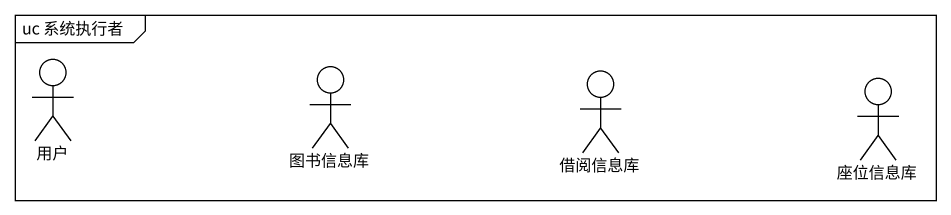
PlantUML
@startuml
mainframe uc 系统执行者
actor 用户
actor 图书信息库
actor 借阅信息库
actor 座位信息库
@enduml
